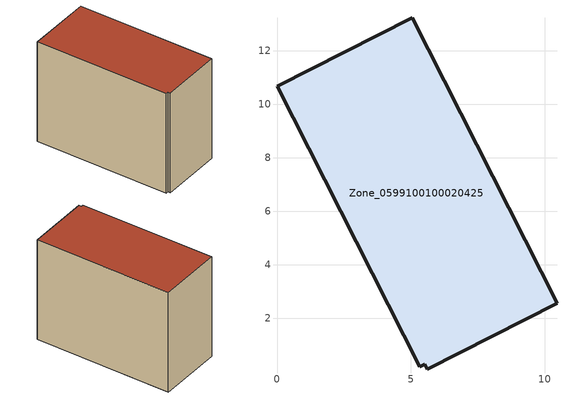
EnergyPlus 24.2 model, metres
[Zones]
Zone_0599100100020425
 floor ground (C_G): 5.51,0.28 5.33,0.19 0,10.66 5.05,13.22 10.46,2.55 5.61,0.09 z3.36
 wall outside (C_F): 10.46,2.55 5.05,13.22 0,10.66 5.33,0.19 5.51,0.28 5.61,0.09 10.46,2.55 z3.36:12.47
 roof outside (C_R): 5.61,0.09 10.46,2.55 5.05,13.22 0,10.66 5.33,0.19 5.51,0.28 z12.47
[BUILDING]
Pand.0599100100020425: North Axis=0; Terrain=City; Loads Convergence Tolerance Value=0.04; Temperature Convergence Tolerance Value=0.4; Solar Distribution=FullExterior; Maximum Number of Warmup Days=25; Minimum Number of Warmup Days=1
[Site:Location]
Rotterdam.The.Hague.AP_ZH_NLD Design_Conditions: Latitude=51.96; Longitude=4.45; Time Zone=1; Elevation=-4.5
[SITE:GROUNDTEMPERATURE:BUILDINGSURFACE]
18, 18, 18, 18, 18, 18, 18, 18, 18, 18, 18, 18
[MATERIAL] Thermal Absorptance=0.9; Solar Absorptance=0.7; Visible Absorptance=0.7
Name | Roughness | Thickness | Conductivity | Density | Specific Heat
G.TC.2015-2018 | MediumSmooth | 0.15 | 0.0428571 | 540 | 1210
F.TC.2015-2018 | Rough | 0.3 | 0.0666667 | 1920 | 840
R.TC.2015-2018 | MediumRough | 0.2 | 0.0333333 | 1500 | 1000
[CONSTRUCTION]
C_G: G.TC.2015-2018
C_F: F.TC.2015-2018
C_R: R.TC.2015-2018
[ZONE]
Zone_0599100100020425: Type=1; Multiplier=1; Ceiling Height=Autocalculate; Volume=Autocalculate; Floor Area=autocalculate; Part of Total Floor Area=Yes
[ZONEINFILTRATION:DESIGNFLOWRATE]
Infil_Zone_0599100100020425: Zone or ZoneList or Space or SpaceList=Zone_0599100100020425; Schedule=AlwaysOn; Design Flow Rate Calculation Method=Flow/Area; Flow Rate per Floor Area=0.0015; Constant Term Coefficient=1; Temperature Term Coefficient=0; Velocity Term Coefficient=0; Velocity Squared Term Coefficient=0
[HVACTEMPLATE:ZONE:IDEALLOADSAIRSYSTEM]
Zone_0599100100020425: Maximum Heating Supply Air Temperature=50; Minimum Cooling Supply Air Temperature=13; Maximum Heating Supply Air Humidity Ratio=0.0156; Minimum Cooling Supply Air Humidity Ratio=0.0077; Heating Limit=NoLimit; Cooling Limit=NoLimit; Dehumidification Control Type=ConstantSensibleHeatRatio; Cooling Sensible Heat Ratio=0.7; Dehumidification Setpoint=60; Humidification Control Type=None; Humidification Setpoint=30; Outdoor Air Method=None; Outdoor Air Flow Rate per Person=0.00944; Outdoor Air Flow Rate per Zone Floor Area=0; Outdoor Air Flow Rate per Zone=0; Demand Controlled Ventilation Type=None; Outdoor Air Economizer Type=NoEconomizer; Heat Recovery Type=None; Sensible Heat Recovery Effectiveness=0.7; Latent Heat Recovery Effectiveness=0.65
[ZONECONTROL:THERMOSTAT]
ThermostatControl_Zone_0599100100020425: Zone or ZoneList=Zone_0599100100020425; Control Type Schedule=DualSetpointControlType; Control 1=Thermostat_Zone_0599100100020425; Temperature Difference Between Cutout And Setpoint=0
[THERMOSTATSETPOINT:DUALSETPOINT]
Thermostat_Zone_0599100100020425: Heating Setpoint Temperature Schedule=HeatingSetpoint_Zone_0599100100020425; Cooling Setpoint Temperature Schedule=CoolingSetpoint_Zone_0599100100020425
[SCHEDULE:COMPACT]
HeatingSetpoint_Zone_0599100100020425: Through: 12/31, For: AllDays, Until: 24:00, 21
CoolingSetpoint_Zone_0599100100020425: Through: 12/31, For: AllDays, Until: 24:00, 24
DualSetpointControlType: Through: 12/31, For: AllDays, Until: 24:00, 4
AlwaysOn: Through: 12/31, For: AllDays, Until: 24:00, 1
